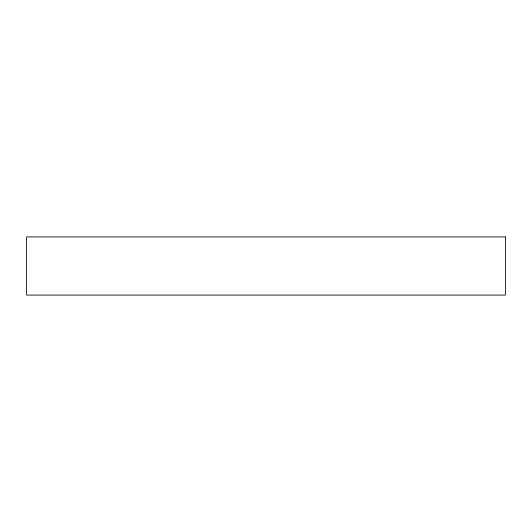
<?xml version="1.0" encoding="UTF-8"?>
<svg xmlns="http://www.w3.org/2000/svg" width="532" height="532" viewBox="0 0 532 532"><rect width="100%" height="100%" fill="white"/><g stroke="black" fill="none" stroke-linecap="round" stroke-linejoin="round"><path stroke-width="0.8" d="M505.4 236.92L26.6 236.92L26.6 295.08L505.4 295.08L505.4 236.92"/></g></svg>
